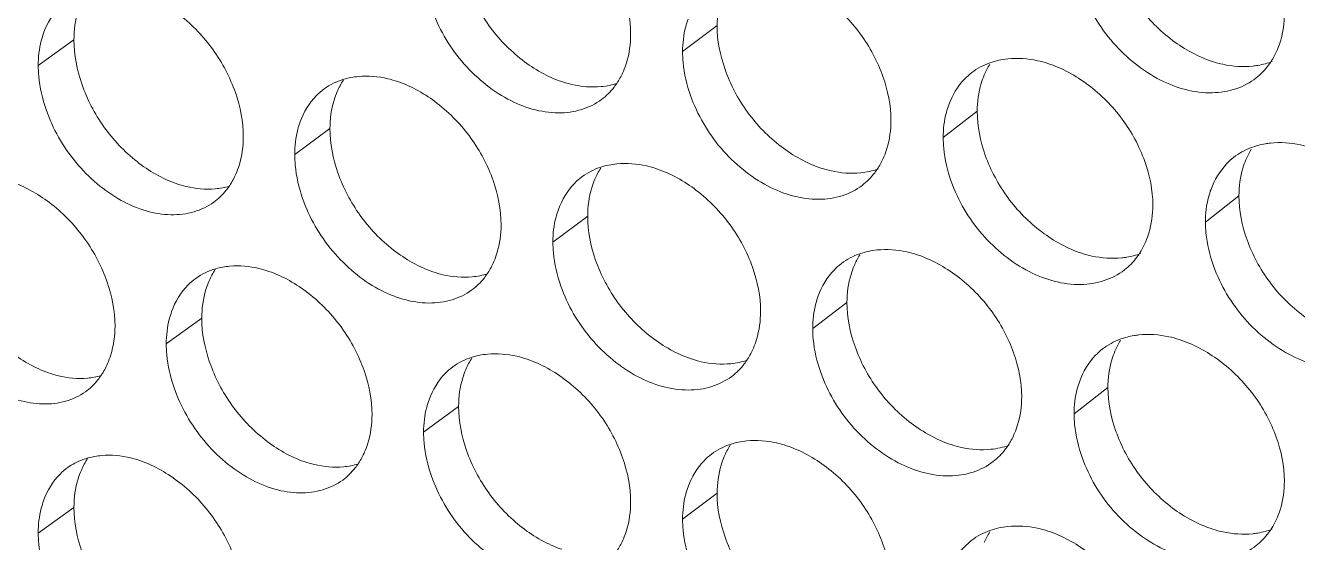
# Model space of a CAD drawing. Header units: millimetres. Extents: x 1177 to 4147, y 93 to 2194.
# Drawn here: x 2657.07 to 2678.5, y 797.82 to 806.53 of the extents above; entities that cross this region are included whole.
import ezdxf

# ---------------------------------------------------------------- set-up
doc = ezdxf.new("R2010")
doc.units = ezdxf.units.MM
doc.header["$LTSCALE"] = 0.1
doc.layers.get('0').update_dxf_attribs({"lineweight": 13})
doc.layers.add('标注', color=251, linetype='Continuous', lineweight=9)

# ---------------------------------------------------------------- blocks, each defined once
blk = doc.blocks.new('02')
at = {"layer": '标注'}
for p, q in [((4581.589, 743.451), (4580.758, 742.827)), ((4566.111, 743.108), (4565.251, 742.493)), ((4587.849, 741.39), (4587.03, 740.762)), ((4572.272, 740.973), (4571.424, 740.355)), ((4594.147, 739.358), (4593.34, 738.726)), ((4578.474, 738.868), (4577.637, 738.246)), ((4584.714, 736.792), (4583.889, 736.166)), ((4569.187, 736.412), (4568.333, 735.795)), ((4590.993, 734.745), (4590.18, 734.115)), ((4575.368, 734.292), (4574.525, 733.671)), ((4581.589, 732.201), (4580.758, 731.577)), ((4566.111, 731.858), (4565.251, 731.243)), ((4566.111, 731.858), (4565.251, 731.243))]:
    blk.add_line(p, q, dxfattribs=at)
for centre, radius, start, end in [((4593.347, 743.603), 1.872, 328.517, 337.2337), ((4593.347, 743.603), 1.872, 328.517, 337.2337), ((4596.041, 739.503), 1.872, 148.5566, 157.3156), ((4590.188, 738.983), 1.864, 328.2673, 337.1333), ((4592.88, 734.895), 1.864, 148.3086, 157.2163), ((4593.347, 732.353), 1.872, 328.517, 337.2337)]:
    blk.add_arc(centre, radius, start, end, dxfattribs=at)
for points, knots in [([(4579.508, 743.243), (4579.508, 743.602), (4579.357, 744.347), (4578.821, 745.359), (4578.02, 746.183), (4577.357, 746.563), (4577.014, 746.678)], [0, 0, 0, 0, 0.240116, 0.498284, 0.757575, 1, 1, 1, 1]), ([(4590.993, 745.995), (4590.993, 745.637), (4591.146, 744.893), (4591.688, 743.885), (4592.498, 743.069), (4593.169, 742.698), (4593.516, 742.587)], [0, 0, 0, 0, 0.239702, 0.497289, 0.756504, 1, 1, 1, 1]), ([(4590.993, 745.995), (4590.993, 745.637), (4591.146, 744.893), (4591.688, 743.885), (4592.498, 743.069), (4593.169, 742.698), (4593.516, 742.587)], [0, 0, 0, 0, 0.239702, 0.497289, 0.756504, 1, 1, 1, 1]), ([(4575.368, 745.542), (4575.368, 745.183), (4575.518, 744.438), (4576.051, 743.425), (4576.847, 742.6), (4577.509, 742.219), (4577.852, 742.104)], [0, 0, 0, 0, 0.240418, 0.498747, 0.75788, 1, 1, 1, 1]), ([(4585.772, 741.172), (4585.772, 741.531), (4585.62, 742.275), (4585.08, 743.285), (4584.274, 744.105), (4583.607, 744.482), (4583.262, 744.595)], [0, 0, 0, 0, 0.239826, 0.497695, 0.75702, 1, 1, 1, 1]), ([(4570.186, 740.78), (4570.186, 741.139), (4570.036, 741.885), (4569.506, 742.9), (4568.714, 743.728), (4568.056, 744.114), (4567.715, 744.232)], [0, 0, 0, 0, 0.240558, 0.499178, 0.758416, 1, 1, 1, 1]), ([(4581.761, 744.334), (4581.733, 744.268), (4581.63, 743.985), (4581.589, 743.68), (4581.589, 743.451)], [0, 0, 0, 0, 0.239648, 1, 1, 1, 1]), ([(4590.375, 744.309), (4590.539, 743.847), (4590.926, 743.192), (4591.638, 742.518), (4592.403, 742.014), (4593.271, 741.772), (4594.075, 741.901), (4594.417, 742.079), (4594.561, 742.192)], [0, 0, 0, 0, 0.275578, 0.414386, 0.548399, 0.788745, 0.897079, 1, 1, 1, 1]), ([(4590.375, 744.309), (4590.539, 743.847), (4590.926, 743.192), (4591.638, 742.518), (4592.403, 742.014), (4593.271, 741.772), (4594.075, 741.901), (4594.417, 742.079), (4594.561, 742.192)], [0, 0, 0, 0, 0.275578, 0.414386, 0.548399, 0.788745, 0.897079, 1, 1, 1, 1]), ([(4565.963, 744.072), (4565.897, 744.025), (4565.643, 743.808), (4565.465, 743.508), (4565.38, 743.27)], [0, 0, 0, 0, 0.243679, 1, 1, 1, 1]), ([(4566.289, 744.009), (4566.26, 743.941), (4566.153, 743.653), (4566.111, 743.342), (4566.111, 743.108)], [0, 0, 0, 0, 0.238756, 1, 1, 1, 1]), ([(4574.717, 743.863), (4574.878, 743.403), (4575.253, 742.751), (4575.946, 742.07), (4576.689, 741.557), (4577.536, 741.296), (4578.328, 741.402), (4578.666, 741.567), (4578.809, 741.674)], [0, 0, 0, 0, 0.277359, 0.41667, 0.550882, 0.790562, 0.898061, 1, 1, 1, 1]), ([(4595.073, 742.878), (4595.1, 742.944), (4595.2, 743.223), (4595.24, 743.522), (4595.24, 743.746)], [0, 0, 0, 0, 0.240415, 1, 1, 1, 1]), ([(4595.073, 742.878), (4595.1, 742.944), (4595.2, 743.223), (4595.24, 743.522), (4595.24, 743.746)], [0, 0, 0, 0, 0.240415, 1, 1, 1, 1]), ([(4580.89, 743.609), (4580.868, 743.549), (4580.789, 743.296), (4580.758, 743.028), (4580.758, 742.827)], [0, 0, 0, 0, 0.240728, 1, 1, 1, 1]), ([(4581.589, 743.451), (4581.589, 743.093), (4581.74, 742.348), (4582.276, 741.337), (4583.078, 740.515), (4583.744, 740.139), (4584.088, 740.025)], [0, 0, 0, 0, 0.240129, 0.498159, 0.757326, 1, 1, 1, 1]), ([(4565.38, 743.27), (4565.359, 743.211), (4565.282, 742.959), (4565.251, 742.693), (4565.251, 742.493)], [0, 0, 0, 0, 0.240208, 1, 1, 1, 1]), ([(4566.111, 743.108), (4566.111, 742.749), (4566.26, 742.003), (4566.787, 740.987), (4567.575, 740.156), (4568.231, 739.77), (4568.571, 739.652)], [0, 0, 0, 0, 0.240862, 0.49964, 0.75872, 1, 1, 1, 1]), ([(4579.334, 742.356), (4579.363, 742.422), (4579.467, 742.707), (4579.508, 743.013), (4579.508, 743.243)], [0, 0, 0, 0, 0.239544, 1, 1, 1, 1]), ([(4580.758, 742.827), (4580.758, 742.741), (4580.776, 742.381), (4580.86, 742.027), (4580.951, 741.769)], [0, 0, 0, 0, 0.240186, 1, 1, 1, 1]), ([(4565.251, 742.493), (4565.251, 742.407), (4565.269, 742.047), (4565.352, 741.692), (4565.441, 741.433)], [0, 0, 0, 0, 0.239965, 1, 1, 1, 1]), ([(4589.549, 742.542), (4589.468, 742.568), (4589.155, 742.653), (4588.824, 742.678), (4588.585, 742.653)], [0, 0, 0, 0, 0.262368, 1, 1, 1, 1]), ([(4592.075, 739.131), (4592.075, 739.489), (4591.921, 740.233), (4591.378, 741.241), (4590.566, 742.057), (4589.896, 742.43), (4589.549, 742.542)], [0, 0, 0, 0, 0.239541, 0.497113, 0.75647, 1, 1, 1, 1]), ([(4593.516, 742.587), (4593.597, 742.561), (4593.911, 742.477), (4594.242, 742.454), (4594.481, 742.479)], [0, 0, 0, 0, 0.262046, 1, 1, 1, 1]), ([(4593.516, 742.587), (4593.597, 742.561), (4593.911, 742.477), (4594.242, 742.454), (4594.481, 742.479)], [0, 0, 0, 0, 0.262046, 1, 1, 1, 1]), ([(4594.481, 742.479), (4594.521, 742.483), (4594.68, 742.505), (4594.837, 742.547), (4594.948, 742.589)], [0, 0, 0, 0, 0.25521, 1, 1, 1, 1]), ([(4594.481, 742.479), (4594.521, 742.483), (4594.68, 742.505), (4594.837, 742.547), (4594.948, 742.589)], [0, 0, 0, 0, 0.25521, 1, 1, 1, 1]), ([(4594.561, 742.192), (4594.674, 742.281), (4594.81, 742.423), (4594.917, 742.583), (4594.943, 742.625)], [0, 0, 0, 0, 0.746051, 1, 1, 1, 1]), ([(4594.561, 742.192), (4594.674, 742.281), (4594.81, 742.423), (4594.917, 742.583), (4594.943, 742.625)], [0, 0, 0, 0, 0.746051, 1, 1, 1, 1]), ([(4573.904, 742.106), (4573.825, 742.133), (4573.517, 742.221), (4573.19, 742.25), (4572.955, 742.228)], [0, 0, 0, 0, 0.263009, 1, 1, 1, 1]), ([(4576.391, 738.665), (4576.391, 739.024), (4576.24, 739.769), (4575.706, 740.782), (4574.908, 741.607), (4574.247, 741.989), (4573.904, 742.106)], [0, 0, 0, 0, 0.240262, 0.49858, 0.757854, 1, 1, 1, 1]), ([(4577.852, 742.104), (4577.931, 742.077), (4578.24, 741.989), (4578.567, 741.962), (4578.802, 741.985)], [0, 0, 0, 0, 0.262674, 1, 1, 1, 1]), ([(4578.809, 741.674), (4578.922, 741.759), (4579.058, 741.894), (4579.166, 742.048), (4579.192, 742.089)], [0, 0, 0, 0, 0.74587, 1, 1, 1, 1]), ([(4587.717, 742.322), (4587.655, 742.274), (4587.416, 742.059), (4587.247, 741.773), (4587.163, 741.545)], [0, 0, 0, 0, 0.244827, 1, 1, 1, 1]), ([(4588.018, 742.265), (4587.99, 742.199), (4587.889, 741.918), (4587.849, 741.617), (4587.849, 741.39)], [0, 0, 0, 0, 0.239998, 1, 1, 1, 1]), ([(4572.13, 741.929), (4572.065, 741.881), (4571.814, 741.665), (4571.639, 741.369), (4571.554, 741.134)], [0, 0, 0, 0, 0.244024, 1, 1, 1, 1]), ([(4572.448, 741.867), (4572.419, 741.8), (4572.314, 741.514), (4572.272, 741.205), (4572.272, 740.973)], [0, 0, 0, 0, 0.239116, 1, 1, 1, 1]), ([(4580.951, 741.769), (4581.113, 741.309), (4581.493, 740.655), (4582.193, 739.977), (4582.945, 739.468), (4583.801, 739.214), (4584.598, 739.329), (4584.937, 739.499), (4585.081, 739.609)], [0, 0, 0, 0, 0.27664, 0.415747, 0.549878, 0.789826, 0.897663, 1, 1, 1, 1]), ([(4587.163, 741.545), (4587.141, 741.485), (4587.062, 741.231), (4587.03, 740.963), (4587.03, 740.762)], [0, 0, 0, 0, 0.24094, 1, 1, 1, 1]), ([(4565.441, 741.433), (4565.599, 740.975), (4565.968, 740.323), (4566.648, 739.639), (4567.221, 739.236), (4567.825, 738.973), (4568.43, 738.876), (4568.998, 738.942), (4569.334, 739.1), (4569.477, 739.203)], [0, 0, 0, 0, 0.277943, 0.417311, 0.551401, 0.676704, 0.792073, 0.898857, 1, 1, 1, 1]), ([(4585.601, 740.292), (4585.629, 740.359), (4585.731, 740.641), (4585.772, 740.944), (4585.772, 741.172)], [0, 0, 0, 0, 0.239896, 1, 1, 1, 1]), ([(4587.849, 741.39), (4587.849, 741.032), (4588.001, 740.287), (4588.541, 739.278), (4589.349, 738.46), (4590.018, 738.087), (4590.364, 737.976)], [0, 0, 0, 0, 0.239843, 0.497577, 0.756777, 1, 1, 1, 1]), ([(4571.554, 741.134), (4571.533, 741.074), (4571.455, 740.822), (4571.424, 740.555), (4571.424, 740.355)], [0, 0, 0, 0, 0.240415, 1, 1, 1, 1]), ([(4572.272, 740.973), (4572.272, 740.614), (4572.422, 739.869), (4572.953, 738.855), (4573.746, 738.028), (4574.407, 737.646), (4574.748, 737.53)], [0, 0, 0, 0, 0.240565, 0.499043, 0.758159, 1, 1, 1, 1]), ([(4570.009, 739.882), (4570.038, 739.949), (4570.144, 740.237), (4570.186, 740.547), (4570.186, 740.78)], [0, 0, 0, 0, 0.239008, 1, 1, 1, 1]), ([(4587.03, 740.762), (4587.03, 740.675), (4587.048, 740.316), (4587.132, 739.962), (4587.224, 739.705)], [0, 0, 0, 0, 0.240277, 1, 1, 1, 1]), ([(4594.905, 740.625), (4594.864, 740.621), (4594.706, 740.599), (4594.55, 740.558), (4594.439, 740.516)], [0, 0, 0, 0, 0.255282, 1, 1, 1, 1]), ([(4595.875, 740.518), (4595.793, 740.544), (4595.477, 740.628), (4595.144, 740.651), (4594.905, 740.625)], [0, 0, 0, 0, 0.26212, 1, 1, 1, 1]), ([(4571.424, 740.355), (4571.424, 740.268), (4571.442, 739.909), (4571.525, 739.554), (4571.615, 739.296)], [0, 0, 0, 0, 0.240052, 1, 1, 1, 1]), ([(4594.02, 740.281), (4593.959, 740.233), (4593.724, 740.018), (4593.557, 739.736), (4593.475, 739.511)], [0, 0, 0, 0, 0.245125, 1, 1, 1, 1]), ([(4580.133, 740.008), (4580.053, 740.035), (4579.743, 740.122), (4579.414, 740.149), (4579.178, 740.126)], [0, 0, 0, 0, 0.262749, 1, 1, 1, 1]), ([(4582.635, 736.579), (4582.635, 736.938), (4582.483, 737.683), (4581.945, 738.694), (4581.142, 739.515), (4580.477, 739.893), (4580.133, 740.008)], [0, 0, 0, 0, 0.239971, 0.497989, 0.757297, 1, 1, 1, 1]), ([(4584.088, 740.025), (4584.169, 739.999), (4584.479, 739.912), (4584.808, 739.887), (4585.044, 739.911)], [0, 0, 0, 0, 0.262419, 1, 1, 1, 1]), ([(4585.081, 739.609), (4585.194, 739.695), (4585.329, 739.833), (4585.438, 739.99), (4585.463, 740.031)], [0, 0, 0, 0, 0.745944, 1, 1, 1, 1]), ([(4594.314, 740.225), (4594.286, 740.16), (4594.187, 739.881), (4594.147, 739.583), (4594.147, 739.358)], [0, 0, 0, 0, 0.240343, 1, 1, 1, 1]), ([(4567.099, 736.224), (4567.099, 736.582), (4566.949, 737.328), (4566.421, 738.344), (4565.632, 739.175), (4564.976, 739.562), (4564.636, 739.682)], [0, 0, 0, 0, 0.240708, 0.499479, 0.758699, 1, 1, 1, 1]), ([(4568.571, 739.652), (4568.65, 739.625), (4568.955, 739.535), (4569.279, 739.505), (4569.512, 739.526)], [0, 0, 0, 0, 0.263064, 1, 1, 1, 1]), ([(4578.336, 739.815), (4578.272, 739.767), (4578.026, 739.551), (4577.853, 739.258), (4577.768, 739.027)], [0, 0, 0, 0, 0.244355, 1, 1, 1, 1]), ([(4578.647, 739.755), (4578.618, 739.688), (4578.515, 739.404), (4578.474, 739.098), (4578.474, 738.868)], [0, 0, 0, 0, 0.239472, 1, 1, 1, 1]), ([(4587.224, 739.705), (4587.388, 739.243), (4587.772, 738.589), (4588.48, 737.913), (4589.24, 737.408), (4590.104, 737.162), (4590.906, 737.286), (4591.247, 737.461), (4591.391, 737.573)], [0, 0, 0, 0, 0.27593, 0.414836, 0.548888, 0.789102, 0.897272, 1, 1, 1, 1]), ([(4569.477, 739.203), (4569.589, 739.285), (4569.725, 739.416), (4569.833, 739.567), (4569.859, 739.606)], [0, 0, 0, 0, 0.745756, 1, 1, 1, 1]), ([(4593.475, 739.511), (4593.452, 739.451), (4593.372, 739.197), (4593.34, 738.928), (4593.34, 738.726)], [0, 0, 0, 0, 0.241152, 1, 1, 1, 1]), ([(4594.147, 739.358), (4594.147, 739), (4594.3, 738.256), (4594.844, 737.249), (4595.657, 736.435), (4596.33, 736.066), (4596.677, 735.956)], [0, 0, 0, 0, 0.239562, 0.497002, 0.756233, 1, 1, 1, 1]), ([(4571.615, 739.296), (4571.775, 738.836), (4572.148, 738.184), (4572.837, 737.502), (4573.576, 736.988), (4574.419, 736.723), (4575.208, 736.824), (4575.545, 736.988), (4575.689, 737.093)], [0, 0, 0, 0, 0.277722, 0.417137, 0.551389, 0.790935, 0.898263, 1, 1, 1, 1]), ([(4577.768, 739.027), (4577.747, 738.967), (4577.668, 738.714), (4577.637, 738.447), (4577.637, 738.246)], [0, 0, 0, 0, 0.240623, 1, 1, 1, 1]), ([(4591.906, 738.259), (4591.934, 738.325), (4592.034, 738.605), (4592.075, 738.905), (4592.075, 739.131)], [0, 0, 0, 0, 0.240243, 1, 1, 1, 1]), ([(4578.474, 738.868), (4578.474, 738.509), (4578.624, 737.765), (4579.159, 736.752), (4579.958, 735.929), (4580.622, 735.55), (4580.965, 735.436)], [0, 0, 0, 0, 0.240273, 0.498452, 0.757602, 1, 1, 1, 1]), ([(4593.34, 738.726), (4593.34, 738.64), (4593.358, 738.281), (4593.443, 737.927), (4593.535, 737.67)], [0, 0, 0, 0, 0.240369, 1, 1, 1, 1]), ([(4563.046, 738.561), (4563.046, 738.201), (4563.194, 737.456), (4563.719, 736.438), (4564.504, 735.606), (4565.158, 735.218), (4565.497, 735.099)], [0, 0, 0, 0, 0.241011, 0.499941, 0.759002, 1, 1, 1, 1]), ([(4576.216, 737.774), (4576.245, 737.841), (4576.35, 738.126), (4576.391, 738.434), (4576.391, 738.665)], [0, 0, 0, 0, 0.239367, 1, 1, 1, 1]), ([(4577.637, 738.246), (4577.637, 738.159), (4577.655, 737.8), (4577.739, 737.445), (4577.829, 737.187)], [0, 0, 0, 0, 0.240141, 1, 1, 1, 1]), ([(4586.401, 737.94), (4586.32, 737.966), (4586.008, 738.052), (4585.677, 738.078), (4585.44, 738.054)], [0, 0, 0, 0, 0.262494, 1, 1, 1, 1]), ([(4588.919, 734.523), (4588.919, 734.881), (4588.766, 735.626), (4588.224, 736.635), (4587.415, 737.453), (4586.746, 737.827), (4586.401, 737.94)], [0, 0, 0, 0, 0.239683, 0.497404, 0.756744, 1, 1, 1, 1]), ([(4590.364, 737.976), (4590.444, 737.95), (4590.757, 737.865), (4591.088, 737.841), (4591.326, 737.866)], [0, 0, 0, 0, 0.262169, 1, 1, 1, 1]), ([(4591.326, 737.866), (4591.365, 737.87), (4591.518, 737.89), (4591.669, 737.929), (4591.777, 737.969)], [0, 0, 0, 0, 0.255066, 1, 1, 1, 1]), ([(4591.391, 737.573), (4591.504, 737.661), (4591.64, 737.802), (4591.748, 737.961), (4591.774, 738.003)], [0, 0, 0, 0, 0.746016, 1, 1, 1, 1]), ([(4570.805, 737.54), (4570.725, 737.568), (4570.419, 737.657), (4570.093, 737.686), (4569.859, 737.665)], [0, 0, 0, 0, 0.263141, 1, 1, 1, 1]), ([(4573.284, 734.094), (4573.284, 734.453), (4573.133, 735.198), (4572.601, 736.212), (4571.806, 737.039), (4571.146, 737.423), (4570.805, 737.54)], [0, 0, 0, 0, 0.24041, 0.498878, 0.758134, 1, 1, 1, 1]), ([(4574.748, 737.53), (4574.828, 737.503), (4575.135, 737.414), (4575.461, 737.386), (4575.695, 737.408)], [0, 0, 0, 0, 0.262803, 1, 1, 1, 1]), ([(4575.689, 737.093), (4575.801, 737.177), (4575.937, 737.311), (4576.045, 737.464), (4576.071, 737.504)], [0, 0, 0, 0, 0.745833, 1, 1, 1, 1]), ([(4584.581, 737.729), (4584.518, 737.681), (4584.276, 737.466), (4584.106, 737.177), (4584.022, 736.948)], [0, 0, 0, 0, 0.244673, 1, 1, 1, 1]), ([(4584.885, 737.671), (4584.857, 737.605), (4584.755, 737.323), (4584.714, 737.02), (4584.714, 736.792)], [0, 0, 0, 0, 0.239824, 1, 1, 1, 1]), ([(4593.535, 737.67), (4593.701, 737.208), (4594.09, 736.553), (4594.805, 735.879), (4595.574, 735.378), (4596.447, 735.139), (4597.254, 735.273), (4597.596, 735.453), (4597.74, 735.568)], [0, 0, 0, 0, 0.275228, 0.413938, 0.547913, 0.788391, 0.896887, 1, 1, 1, 1]), ([(4569.042, 737.372), (4568.976, 737.324), (4568.724, 737.108), (4568.547, 736.81), (4568.462, 736.574)], [0, 0, 0, 0, 0.243853, 1, 1, 1, 1]), ([(4569.363, 737.309), (4569.334, 737.242), (4569.228, 736.955), (4569.187, 736.645), (4569.187, 736.412)], [0, 0, 0, 0, 0.238936, 1, 1, 1, 1]), ([(4577.829, 737.187), (4577.99, 736.727), (4578.368, 736.074), (4579.064, 735.395), (4579.812, 734.884), (4580.663, 734.626), (4581.458, 734.737), (4581.797, 734.905), (4581.94, 735.013)], [0, 0, 0, 0, 0.276999, 0.416207, 0.550378, 0.790192, 0.897861, 1, 1, 1, 1]), ([(4562.369, 736.888), (4562.526, 736.43), (4562.893, 735.779), (4563.57, 735.093), (4564.139, 734.689), (4564.74, 734.424), (4565.343, 734.323), (4565.908, 734.386), (4566.244, 734.542), (4566.386, 734.645)], [0, 0, 0, 0, 0.278313, 0.417788, 0.551922, 0.677197, 0.792453, 0.899064, 1, 1, 1, 1]), ([(4584.022, 736.948), (4584, 736.888), (4583.921, 736.635), (4583.889, 736.367), (4583.889, 736.166)], [0, 0, 0, 0, 0.240834, 1, 1, 1, 1]), ([(4568.462, 736.574), (4568.441, 736.514), (4568.363, 736.262), (4568.333, 735.996), (4568.333, 735.795)], [0, 0, 0, 0, 0.240311, 1, 1, 1, 1]), ([(4582.462, 735.695), (4582.491, 735.762), (4582.594, 736.045), (4582.635, 736.35), (4582.635, 736.579)], [0, 0, 0, 0, 0.23972, 1, 1, 1, 1]), ([(4584.714, 736.792), (4584.714, 736.434), (4584.866, 735.689), (4585.404, 734.679), (4586.209, 733.859), (4586.876, 733.484), (4587.221, 733.372)], [0, 0, 0, 0, 0.239985, 0.497867, 0.757051, 1, 1, 1, 1]), ([(4569.187, 736.412), (4569.187, 736.053), (4569.336, 735.307), (4569.865, 734.292), (4570.656, 733.464), (4571.314, 733.079), (4571.654, 732.962)], [0, 0, 0, 0, 0.240713, 0.499341, 0.758439, 1, 1, 1, 1]), ([(4566.92, 735.322), (4566.949, 735.389), (4567.057, 735.678), (4567.099, 735.989), (4567.099, 736.224)], [0, 0, 0, 0, 0.238828, 1, 1, 1, 1]), ([(4583.889, 736.166), (4583.889, 736.079), (4583.907, 735.72), (4583.991, 735.366), (4584.082, 735.108)], [0, 0, 0, 0, 0.240231, 1, 1, 1, 1]), ([(4591.74, 736.01), (4591.701, 736.006), (4591.549, 735.986), (4591.398, 735.947), (4591.291, 735.908)], [0, 0, 0, 0, 0.255136, 1, 1, 1, 1]), ([(4592.707, 735.901), (4592.626, 735.927), (4592.311, 736.012), (4591.979, 736.036), (4591.74, 736.01)], [0, 0, 0, 0, 0.262243, 1, 1, 1, 1]), ([(4568.333, 735.795), (4568.333, 735.709), (4568.35, 735.349), (4568.433, 734.994), (4568.523, 734.736)], [0, 0, 0, 0, 0.240008, 1, 1, 1, 1]), ([(4590.864, 735.673), (4590.802, 735.625), (4590.565, 735.41), (4590.397, 735.125), (4590.314, 734.9)], [0, 0, 0, 0, 0.244977, 1, 1, 1, 1]), ([(4595.24, 732.496), (4595.24, 732.854), (4595.086, 733.598), (4594.541, 734.605), (4593.727, 735.42), (4593.054, 735.79), (4592.707, 735.901)], [0, 0, 0, 0, 0.239401, 0.496825, 0.756197, 1, 1, 1, 1]), ([(4577.014, 735.428), (4576.934, 735.455), (4576.625, 735.543), (4576.297, 735.571), (4576.062, 735.549)], [0, 0, 0, 0, 0.262879, 1, 1, 1, 1]), ([(4579.508, 731.993), (4579.508, 732.352), (4579.357, 733.097), (4578.821, 734.109), (4578.02, 734.933), (4577.357, 735.313), (4577.014, 735.428)], [0, 0, 0, 0, 0.240116, 0.498284, 0.757575, 1, 1, 1, 1]), ([(4580.965, 735.436), (4581.045, 735.409), (4581.355, 735.322), (4581.682, 735.296), (4581.918, 735.319)], [0, 0, 0, 0, 0.262546, 1, 1, 1, 1]), ([(4581.94, 735.013), (4582.053, 735.098), (4582.189, 735.235), (4582.297, 735.39), (4582.323, 735.431)], [0, 0, 0, 0, 0.745908, 1, 1, 1, 1]), ([(4591.161, 735.617), (4591.134, 735.551), (4591.033, 735.271), (4590.993, 734.971), (4590.993, 734.745)], [0, 0, 0, 0, 0.240171, 1, 1, 1, 1]), ([(4565.497, 735.099), (4565.576, 735.072), (4565.88, 734.981), (4566.203, 734.951), (4566.435, 734.971)], [0, 0, 0, 0, 0.263197, 1, 1, 1, 1]), ([(4566.386, 734.645), (4566.498, 734.725), (4566.634, 734.855), (4566.742, 735.005), (4566.769, 735.044)], [0, 0, 0, 0, 0.745717, 1, 1, 1, 1]), ([(4575.228, 735.243), (4575.163, 735.196), (4574.915, 734.979), (4574.741, 734.685), (4574.657, 734.452)], [0, 0, 0, 0, 0.244191, 1, 1, 1, 1]), ([(4575.542, 735.183), (4575.514, 735.116), (4575.409, 734.83), (4575.368, 734.523), (4575.368, 734.292)], [0, 0, 0, 0, 0.239294, 1, 1, 1, 1]), ([(4584.082, 735.108), (4584.245, 734.647), (4584.628, 733.994), (4585.332, 733.316), (4586.088, 732.809), (4586.948, 732.559), (4587.747, 732.679), (4588.087, 732.852), (4588.231, 732.962)], [0, 0, 0, 0, 0.276284, 0.41529, 0.549381, 0.789463, 0.897466, 1, 1, 1, 1]), ([(4568.523, 734.736), (4568.682, 734.277), (4569.053, 733.625), (4569.737, 732.942), (4570.312, 732.541), (4570.92, 732.28), (4571.528, 732.185), (4572.098, 732.254), (4572.435, 732.415), (4572.578, 732.52)], [0, 0, 0, 0, 0.277575, 0.416837, 0.550884, 0.676215, 0.791695, 0.898653, 1, 1, 1, 1]), ([(4590.314, 734.9), (4590.292, 734.839), (4590.212, 734.585), (4590.18, 734.317), (4590.18, 734.115)], [0, 0, 0, 0, 0.241046, 1, 1, 1, 1]), ([(4590.993, 734.745), (4590.993, 734.387), (4591.146, 733.643), (4591.688, 732.635), (4592.498, 731.819), (4593.169, 731.448), (4593.516, 731.337)], [0, 0, 0, 0, 0.239702, 0.497289, 0.756504, 1, 1, 1, 1]), ([(4574.657, 734.452), (4574.635, 734.392), (4574.557, 734.139), (4574.525, 733.872), (4574.525, 733.671)], [0, 0, 0, 0, 0.240519, 1, 1, 1, 1]), ([(4588.748, 733.647), (4588.776, 733.713), (4588.878, 733.994), (4588.919, 734.296), (4588.919, 734.523)], [0, 0, 0, 0, 0.24007, 1, 1, 1, 1]), ([(4575.368, 734.292), (4575.368, 733.933), (4575.518, 733.188), (4576.051, 732.175), (4576.847, 731.35), (4577.509, 730.969), (4577.852, 730.854)], [0, 0, 0, 0, 0.240418, 0.498747, 0.75788, 1, 1, 1, 1]), ([(4573.107, 733.199), (4573.136, 733.266), (4573.242, 733.553), (4573.284, 733.862), (4573.284, 734.094)], [0, 0, 0, 0, 0.239188, 1, 1, 1, 1]), ([(4590.18, 734.115), (4590.18, 734.029), (4590.198, 733.67), (4590.283, 733.316), (4590.375, 733.059)], [0, 0, 0, 0, 0.240323, 1, 1, 1, 1]), ([(4574.525, 733.671), (4574.525, 733.585), (4574.543, 733.226), (4574.627, 732.871), (4574.717, 732.613)], [0, 0, 0, 0, 0.240096, 1, 1, 1, 1]), ([(4583.262, 733.345), (4583.181, 733.372), (4582.87, 733.459), (4582.541, 733.485), (4582.304, 733.461)], [0, 0, 0, 0, 0.262621, 1, 1, 1, 1]), ([(4585.772, 729.922), (4585.772, 730.281), (4585.62, 731.025), (4585.08, 732.035), (4584.274, 732.855), (4583.607, 733.232), (4583.262, 733.345)], [0, 0, 0, 0, 0.239826, 0.497695, 0.75702, 1, 1, 1, 1]), ([(4587.221, 733.372), (4587.302, 733.345), (4587.613, 733.26), (4587.943, 733.235), (4588.18, 733.259)], [0, 0, 0, 0, 0.262294, 1, 1, 1, 1]), ([(4588.231, 732.962), (4588.344, 733.049), (4588.48, 733.189), (4588.588, 733.347), (4588.614, 733.388)], [0, 0, 0, 0, 0.74598, 1, 1, 1, 1]), ([(4566.453, 733.052), (4566.409, 733.04), (4566.236, 732.985), (4566.073, 732.901), (4565.963, 732.822)], [0, 0, 0, 0, 0.254263, 1, 1, 1, 1]), ([(4566.453, 733.052), (4566.409, 733.04), (4566.236, 732.985), (4566.073, 732.901), (4565.963, 732.822)], [0, 0, 0, 0, 0.254263, 1, 1, 1, 1]), ([(4567.715, 732.982), (4567.636, 733.01), (4567.331, 733.1), (4567.006, 733.13), (4566.773, 733.109)], [0, 0, 0, 0, 0.263274, 1, 1, 1, 1]), ([(4567.715, 732.982), (4567.636, 733.01), (4567.331, 733.1), (4567.006, 733.13), (4566.773, 733.109)], [0, 0, 0, 0, 0.263274, 1, 1, 1, 1]), ([(4570.186, 729.53), (4570.186, 729.889), (4570.036, 730.635), (4569.506, 731.65), (4568.714, 732.478), (4568.056, 732.864), (4567.715, 732.982)], [0, 0, 0, 0, 0.240558, 0.499178, 0.758416, 1, 1, 1, 1]), ([(4570.186, 729.53), (4570.186, 729.889), (4570.036, 730.635), (4569.506, 731.65), (4568.714, 732.478), (4568.056, 732.864), (4567.715, 732.982)], [0, 0, 0, 0, 0.240558, 0.499178, 0.758416, 1, 1, 1, 1]), ([(4571.654, 732.962), (4571.734, 732.935), (4572.04, 732.846), (4572.365, 732.817), (4572.599, 732.839)], [0, 0, 0, 0, 0.262933, 1, 1, 1, 1]), ([(4572.578, 732.52), (4572.69, 732.602), (4572.826, 732.735), (4572.934, 732.887), (4572.96, 732.926)], [0, 0, 0, 0, 0.745795, 1, 1, 1, 1]), ([(4581.453, 733.143), (4581.39, 733.095), (4581.146, 732.88), (4580.974, 732.589), (4580.89, 732.359)], [0, 0, 0, 0, 0.244516, 1, 1, 1, 1]), ([(4581.761, 733.084), (4581.733, 733.018), (4581.63, 732.735), (4581.589, 732.43), (4581.589, 732.201)], [0, 0, 0, 0, 0.239648, 1, 1, 1, 1]), ([(4590.375, 733.059), (4590.539, 732.597), (4590.926, 731.942), (4591.638, 731.268), (4592.403, 730.764), (4593.271, 730.522), (4594.075, 730.651), (4594.417, 730.829), (4594.561, 730.942)], [0, 0, 0, 0, 0.275578, 0.414386, 0.548399, 0.788745, 0.897079, 1, 1, 1, 1]), ([(4565.963, 732.822), (4565.897, 732.775), (4565.643, 732.558), (4565.465, 732.258), (4565.38, 732.02)], [0, 0, 0, 0, 0.243679, 1, 1, 1, 1]), ([(4565.963, 732.822), (4565.897, 732.775), (4565.643, 732.558), (4565.465, 732.258), (4565.38, 732.02)], [0, 0, 0, 0, 0.243679, 1, 1, 1, 1]), ([(4566.289, 732.759), (4566.26, 732.691), (4566.153, 732.403), (4566.111, 732.092), (4566.111, 731.858)], [0, 0, 0, 0, 0.238756, 1, 1, 1, 1]), ([(4566.289, 732.759), (4566.26, 732.691), (4566.153, 732.403), (4566.111, 732.092), (4566.111, 731.858)], [0, 0, 0, 0, 0.238756, 1, 1, 1, 1]), ([(4574.717, 732.613), (4574.878, 732.153), (4575.253, 731.501), (4575.946, 730.82), (4576.689, 730.307), (4577.536, 730.046), (4578.328, 730.152), (4578.666, 730.317), (4578.809, 730.424)], [0, 0, 0, 0, 0.277359, 0.41667, 0.550882, 0.790562, 0.898061, 1, 1, 1, 1]), ([(4580.89, 732.359), (4580.868, 732.299), (4580.789, 732.046), (4580.758, 731.778), (4580.758, 731.577)], [0, 0, 0, 0, 0.240728, 1, 1, 1, 1]), ([(4595.073, 731.628), (4595.1, 731.694), (4595.2, 731.973), (4595.24, 732.272), (4595.24, 732.496)], [0, 0, 0, 0, 0.240415, 1, 1, 1, 1]), ([(4565.38, 732.02), (4565.359, 731.961), (4565.282, 731.709), (4565.251, 731.443), (4565.251, 731.243)], [0, 0, 0, 0, 0.240208, 1, 1, 1, 1]), ([(4565.38, 732.02), (4565.359, 731.961), (4565.282, 731.709), (4565.251, 731.443), (4565.251, 731.243)], [0, 0, 0, 0, 0.240208, 1, 1, 1, 1]), ([(4579.334, 731.106), (4579.363, 731.172), (4579.467, 731.457), (4579.508, 731.763), (4579.508, 731.993)], [0, 0, 0, 0, 0.239544, 1, 1, 1, 1]), ([(4581.589, 732.201), (4581.589, 731.843), (4581.74, 731.098), (4582.276, 730.087), (4583.078, 729.265), (4583.744, 728.889), (4584.088, 728.775)], [0, 0, 0, 0, 0.240129, 0.498159, 0.757326, 1, 1, 1, 1]), ([(4566.111, 731.858), (4566.111, 731.499), (4566.26, 730.753), (4566.787, 729.737), (4567.575, 728.906), (4568.231, 728.52), (4568.571, 728.402)], [0, 0, 0, 0, 0.240862, 0.49964, 0.75872, 1, 1, 1, 1]), ([(4566.111, 731.858), (4566.111, 731.499), (4566.26, 730.753), (4566.787, 729.737), (4567.575, 728.906), (4568.231, 728.52), (4568.571, 728.402)], [0, 0, 0, 0, 0.240862, 0.49964, 0.75872, 1, 1, 1, 1]), ([(4580.758, 731.577), (4580.758, 731.491), (4580.776, 731.131), (4580.86, 730.777), (4580.951, 730.519)], [0, 0, 0, 0, 0.240186, 1, 1, 1, 1]), ([(4589.549, 731.292), (4589.468, 731.318), (4589.155, 731.403), (4588.824, 731.428), (4588.585, 731.403)], [0, 0, 0, 0, 0.262368, 1, 1, 1, 1]), ([(4594.561, 730.942), (4594.674, 731.031), (4594.81, 731.173), (4594.917, 731.333), (4594.943, 731.375)], [0, 0, 0, 0, 0.746051, 1, 1, 1, 1]), ([(4565.251, 731.243), (4565.251, 731.157), (4565.269, 730.797), (4565.352, 730.442), (4565.441, 730.183)], [0, 0, 0, 0, 0.239965, 1, 1, 1, 1]), ([(4565.251, 731.243), (4565.251, 731.157), (4565.269, 730.797), (4565.352, 730.442), (4565.441, 730.183)], [0, 0, 0, 0, 0.239965, 1, 1, 1, 1]), ([(4587.717, 731.072), (4587.655, 731.024), (4587.416, 730.809), (4587.247, 730.523), (4587.163, 730.295)], [0, 0, 0, 0, 0.244827, 1, 1, 1, 1]), ([(4592.075, 727.881), (4592.075, 728.239), (4591.921, 728.983), (4591.378, 729.991), (4590.566, 730.807), (4589.896, 731.18), (4589.549, 731.292)], [0, 0, 0, 0, 0.239541, 0.497113, 0.75647, 1, 1, 1, 1]), ([(4593.516, 731.337), (4593.597, 731.311), (4593.911, 731.227), (4594.242, 731.204), (4594.481, 731.229)], [0, 0, 0, 0, 0.262046, 1, 1, 1, 1]), ([(4594.481, 731.229), (4594.521, 731.233), (4594.68, 731.255), (4594.837, 731.297), (4594.948, 731.339)], [0, 0, 0, 0, 0.25521, 1, 1, 1, 1])]:
    blk.add_open_spline(points, degree=3, knots=knots, dxfattribs=at)
for points in [[(4588.152, 742.557), (4587.997, 742.502), (4587.848, 742.423), (4587.717, 742.322)], [(4588.153, 742.526), (4588.101, 742.443), (4588.056, 742.355), (4588.018, 742.265)], [(4588.585, 742.653), (4588.438, 742.638), (4588.292, 742.607), (4588.152, 742.557)], [(4572.604, 742.161), (4572.435, 742.111), (4572.272, 742.033), (4572.13, 741.929)], [(4572.595, 742.141), (4572.538, 742.055), (4572.489, 741.962), (4572.448, 741.867)], [(4572.955, 742.228), (4572.837, 742.217), (4572.718, 742.195), (4572.604, 742.161)], [(4579.192, 742.089), (4579.247, 742.173), (4579.294, 742.263), (4579.334, 742.356)], [(4578.802, 741.985), (4578.932, 741.998), (4579.063, 742.023), (4579.187, 742.064)], [(4585.463, 740.031), (4585.516, 740.114), (4585.562, 740.202), (4585.601, 740.292)], [(4594.439, 740.516), (4594.289, 740.459), (4594.146, 740.379), (4594.02, 740.281)], [(4578.794, 740.048), (4578.631, 739.996), (4578.473, 739.917), (4578.336, 739.815)], [(4578.789, 740.023), (4578.734, 739.938), (4578.687, 739.848), (4578.647, 739.755)], [(4579.178, 740.126), (4579.048, 740.114), (4578.918, 740.088), (4578.794, 740.048)], [(4585.044, 739.911), (4585.186, 739.925), (4585.328, 739.955), (4585.462, 740.001)], [(4569.859, 739.606), (4569.917, 739.693), (4569.967, 739.786), (4570.009, 739.882)], [(4569.512, 739.526), (4569.626, 739.537), (4569.739, 739.557), (4569.849, 739.589)], [(4585.023, 737.964), (4584.865, 737.909), (4584.713, 737.83), (4584.581, 737.729)], [(4585.022, 737.934), (4584.969, 737.851), (4584.923, 737.762), (4584.885, 737.671)], [(4585.44, 738.054), (4585.298, 738.039), (4585.158, 738.01), (4585.023, 737.964)], [(4569.524, 737.603), (4569.352, 737.554), (4569.186, 737.476), (4569.042, 737.372)], [(4569.513, 737.586), (4569.455, 737.499), (4569.405, 737.405), (4569.363, 737.309)], [(4569.859, 737.665), (4569.746, 737.655), (4569.633, 737.635), (4569.524, 737.603)], [(4576.071, 737.504), (4576.127, 737.589), (4576.175, 737.68), (4576.216, 737.774)], [(4575.695, 737.408), (4575.82, 737.42), (4575.945, 737.444), (4576.064, 737.481)], [(4582.323, 735.431), (4582.377, 735.515), (4582.423, 735.604), (4582.462, 735.695)], [(4591.291, 735.908), (4591.138, 735.852), (4590.992, 735.772), (4590.864, 735.673)], [(4575.694, 735.476), (4575.528, 735.425), (4575.368, 735.346), (4575.228, 735.243)], [(4575.687, 735.454), (4575.631, 735.368), (4575.583, 735.277), (4575.542, 735.183)], [(4576.062, 735.549), (4575.937, 735.537), (4575.813, 735.513), (4575.694, 735.476)], [(4581.918, 735.319), (4582.054, 735.333), (4582.19, 735.36), (4582.32, 735.404)], [(4566.769, 735.044), (4566.827, 735.132), (4566.878, 735.225), (4566.92, 735.322)], [(4566.435, 734.971), (4566.543, 734.981), (4566.651, 735), (4566.756, 735.029)], [(4588.614, 733.388), (4588.665, 733.47), (4588.71, 733.557), (4588.748, 733.647)], [(4581.904, 733.377), (4581.743, 733.324), (4581.588, 733.245), (4581.453, 733.143)], [(4581.901, 733.35), (4581.847, 733.266), (4581.8, 733.177), (4581.761, 733.084)], [(4582.304, 733.461), (4582.168, 733.448), (4582.033, 733.42), (4581.904, 733.377)], [(4588.18, 733.259), (4588.328, 733.274), (4588.475, 733.306), (4588.615, 733.356)], [(4566.441, 733.038), (4566.382, 732.95), (4566.331, 732.856), (4566.289, 732.759)], [(4566.441, 733.038), (4566.382, 732.95), (4566.331, 732.856), (4566.289, 732.759)], [(4566.773, 733.109), (4566.665, 733.1), (4566.558, 733.081), (4566.453, 733.052)], [(4566.773, 733.109), (4566.665, 733.1), (4566.558, 733.081), (4566.453, 733.052)], [(4572.599, 732.839), (4572.718, 732.85), (4572.837, 732.872), (4572.952, 732.906)], [(4572.96, 732.926), (4573.017, 733.013), (4573.066, 733.104), (4573.107, 733.199)], [(4588.585, 731.403), (4588.438, 731.388), (4588.292, 731.357), (4588.152, 731.307)], [(4579.192, 730.839), (4579.247, 730.923), (4579.294, 731.013), (4579.334, 731.106)], [(4588.152, 731.307), (4587.997, 731.252), (4587.848, 731.173), (4587.717, 731.072)], [(4588.153, 731.276), (4588.101, 731.193), (4588.056, 731.105), (4588.018, 731.015)]]:
    blk.add_open_spline(points, degree=3, dxfattribs=at)

msp = doc.modelspace()

# ---------------------------------------------------------------- block references
at = {"xscale": 0.7, "yscale": 0.7, "zscale": 0.7}
msp.add_blockref('02', (-538.391, 286.112), dxfattribs=at)

doc.saveas('drawing.dxf')
